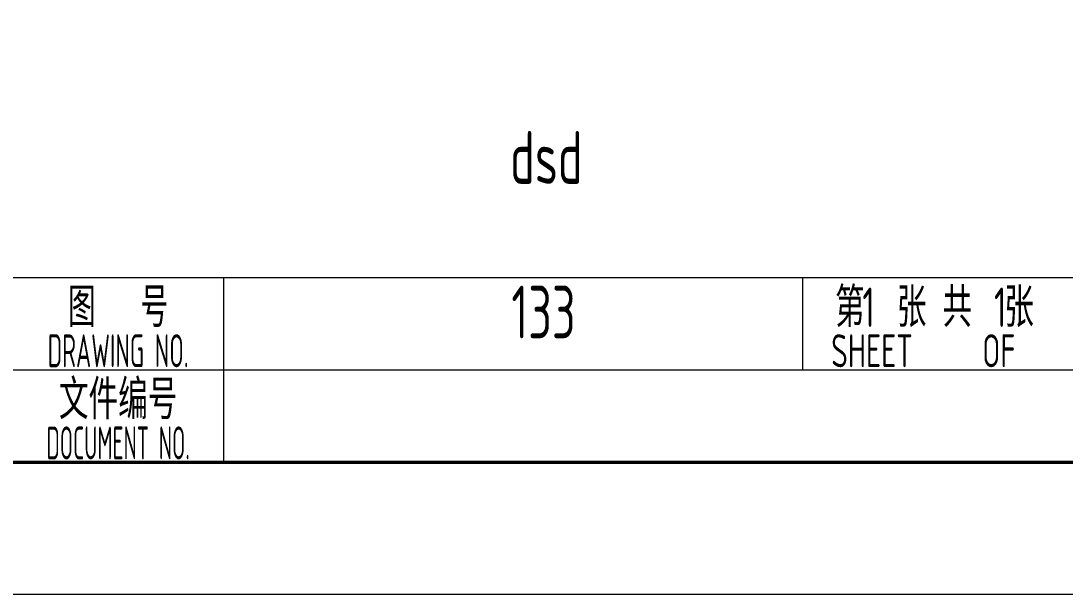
# Model space of a CAD drawing. Header units: millimetres. Extents: x 5765 to 6606, y -201 to 393.
# Drawn here: x 6472.6 to 6551.9, y -200.6 to -157 of the extents above; entities that cross this region are included whole.
import ezdxf
from ezdxf.enums import TextEntityAlignment as Align

# ---------------------------------------------------------------- set-up
doc = ezdxf.new("R2010")
doc.units = ezdxf.units.MM
for name, color, linetype, lineweight in [('1粗实线', 7, 'Continuous', 35), ('2细实线', 3, 'Continuous', 13), ('7文本', 2, 'Continuous', 13), ('9图表', 4, 'Continuous', 13)]:
    doc.layers.add(name, color=color, linetype=linetype, lineweight=lineweight)
doc.styles.add('lanpec', font='bpec_e.shx', dxfattribs={"width": 0.75, "bigfont": 'hztxt.shx'})

# ---------------------------------------------------------------- blocks, each defined once
blk = doc.blocks.new('A1')
at = {"layer": '1粗实线'}
blk.add_lwpolyline([(-816, 10), (-10, 10), (-10, 584), (-816, 584)], close=True, dxfattribs=at)
at = {"layer": '9图表'}
blk.add_lwpolyline([(-841, 0), (0, 0), (0, 594), (-841, 594)], close=True, dxfattribs=at)
blk = doc.blocks.new('蓝滨、蓝科总图标题栏模板')
at = {"layer": '1粗实线'}
blk.add_lwpolyline([(-180, 77), (0, 77), (0, 0), (-180, 0)], close=True, dxfattribs=at)
at = {"layer": '9图表'}
for p, q in [((-180, 14, 0), (0, 14, 0)), ((-108, 14, 0), (-108, 0, 0)), ((-64, 7, 0), (-64, 14, 0)), ((-180, 7, 0), (0, 7, 0)), ((-180, 7, 0), (0, 7, 0))]:
    blk.add_line(p, q, dxfattribs=at)
at = {"layer": '7文本', "style": 'lanpec'}
for tag, height, width, p in [('设计证书号', 4, 0.7, (-15.5, 45.5, 0)), ('设计签名', 4, 0.75, (-155.5, 38.5)), ('设计日期', 4, 0.75, (-134.5, 38.5)), ('项目编号', 4, 0.75, (-15.5, 38.5, 0)), ('设备名称', 5, 0.75, (-84, 35, 0)), ('校对签名', 4, 0.75, (-155.5, 31.5)), ('校对日期', 4, 0.75, (-134.5, 31.5)), ('产品编号', 4, 0.75, (-15.5, 31.5, 0)), ('位号', 5, 0.75, (-84, 29, 0)), ('审核签名', 4, 0.75, (-155.5, 24.5)), ('审核日期', 4, 0.75, (-134.5, 24.5)), ('设计阶段', 4, 0.75, (-15.5, 24.5, 0)), ('规格型号', 5, 0.75, (-84, 23, 0)), ('标准化签名', 4, 0.75, (-155.5, 17.5)), ('标准化日期', 4, 0.75, (-134.5, 17.5)), ('产品识别码', 4, 0.75, (-15.5, 17.5, 0)), ('第几张', 3, 0.75, (-59, 11.75)), ('共几张', 3, 0.75, (-49, 11.75)), ('批准签名', 4, 0.75, (-155.5, 10.5)), ('批准日期', 4, 0.75, (-134.5, 10.5)), ('图幅', 4, 0.75, (-25.5, 10.5, 0)), ('比例', 4, 0.75, (-5, 10.5, 0)), ('会签签名', 4, 0.75, (-155.5, 3.5)), ('会签日期', 4, 0.75, (-134.5, 3.5)), ('REV', 3, 0.75, (-25.5, 3.5, 0))]:
    blk.add_attdef(tag, text='', height=height, dxfattribs=dict(at, width=width)).set_placement(p, align=Align.MIDDLE_CENTER)
at = {"layer": '7文本', "style": 'lanpec', "width": 0.75}
for tag, p in [('图号', (-107.5, 10.5, 0)), ('文件编号', (-107.5, 3.5))]:
    blk.add_attdef(tag, text='', height=4, dxfattribs=at).set_placement(p, align=Align.MIDDLE_LEFT)
at = {"layer": '9图表', "style": 'lanpec'}
for s, height, width, p in [('第  张 共  张', 3, 0.75, (-54, 11.75)), ('图   号', 3, 0.7, (-116, 11.75)), ('DRAWING NO.', 2.5, 0.6, (-116, 8.45)), ('SHEET', 2.5, 0.75, (-58.746, 8.45)), ('OF', 2.5, 0.75, (-49.112, 8.45)), ('文件编号', 3, 0.75, (-116, 4.75)), ('DOCUMENT NO.', 2.5, 0.55, (-116, 1.45))]:
    blk.add_text(s, height=height, dxfattribs=dict(at, width=width)).set_placement(p, align=Align.MIDDLE_CENTER)

msp = doc.modelspace()

# ---------------------------------------------------------------- block references
at = {"layer": '2细实线'}
msp.add_blockref('A1', (6606.028, -200.559), dxfattribs=at)
at = {"layer": '7文本'}
msp.add_blockref('蓝滨、蓝科总图标题栏模板', (6596.007, -190.537), dxfattribs=at).add_auto_attribs({'共几张': '1', '第几张': '1'})

# ---------------------------------------------------------------- texts
at = {"layer": '7文本', "style": 'lanpec', "width": 0.75}
for s, p in [('dsd', (6512.531, -167.417, 0)), ('133', (6512.315, -179.15))]:
    msp.add_text(s, height=4, dxfattribs=at).set_placement(p, align=Align.MIDDLE_CENTER)

doc.saveas('drawing.dxf')
